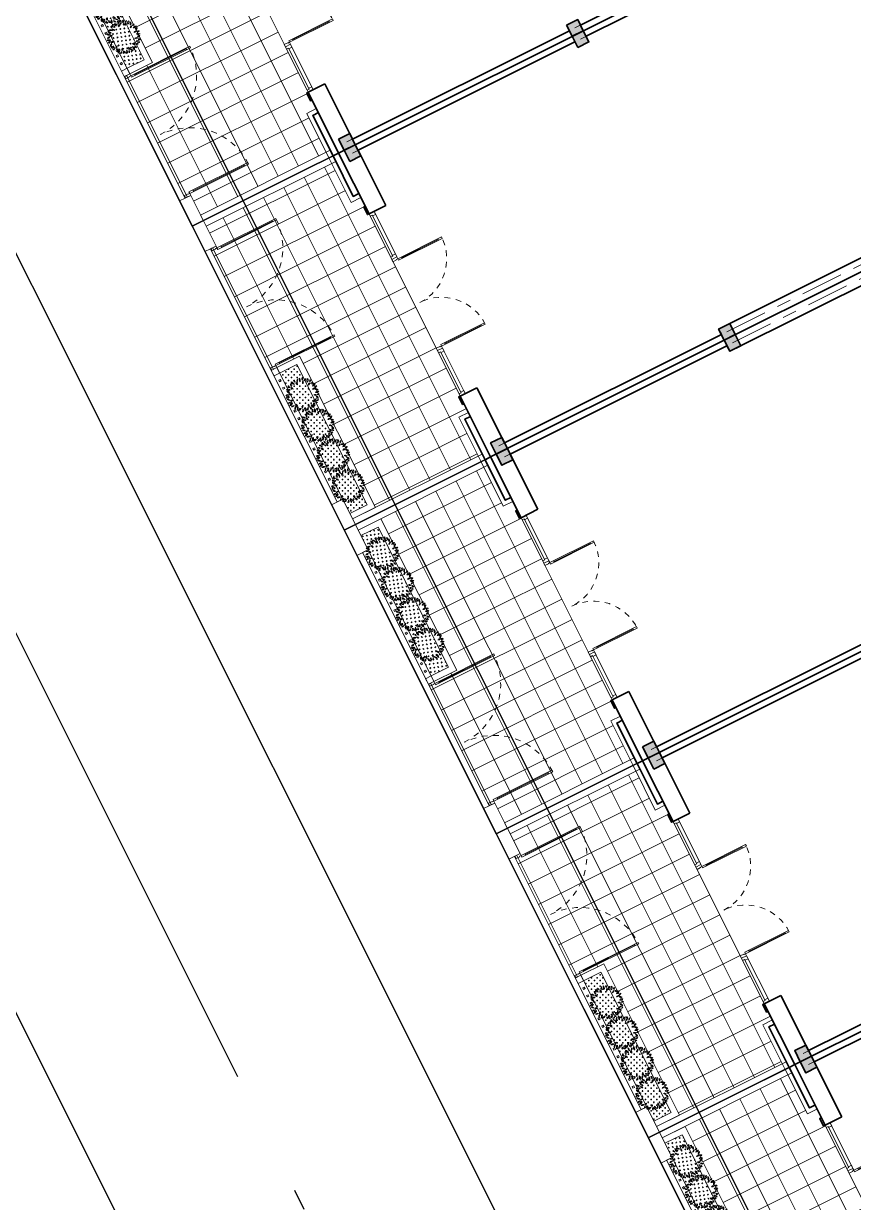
# Model space of a CAD drawing. Header units: millimetres. Extents: x 567980 to 569372, y 2065777 to 2066674.
# Drawn here: x 568787.82 to 568802.47, y 2066361.73 to 2066382.55 of the extents above; entities that cross this region are included whole.
import ezdxf

# ---------------------------------------------------------------- set-up
doc = ezdxf.new("R2010")
doc.units = ezdxf.units.MM
for name, pattern in [('ACAD_ISO10W100', [18.5, 12, -3, 0.5, -3]), ('CENTER', [3, 1.5, -0.5, 0.5, -0.5]), ('HIDDEN2', [0.1875, 0.125, -0.0625])]:
    doc.linetypes.add(name, pattern=pattern)
for name, color, linetype, lineweight in [('A-CAY', 76, 'Continuous', 13), ('A-COT VACH', 2, 'Continuous', 35), ('A-CUA', 25, 'Continuous', 5), ('A-HATCH', 251, 'Continuous', 5), ('A-NET THAY', 125, 'Continuous', 18), ('A-TRUC', 250, 'CENTER', 5), ('A-TUONG', 255, 'Continuous', 35), ('boDnv', 54, 'Continuous', 25)]:
    doc.layers.add(name, color=color, linetype=linetype, lineweight=lineweight)
for name, color, linetype in [('ChiaLo', 128, 'CENTER'), ('datOlienke', 42, 'Continuous'), ('LogDg', 7, 'Continuous'), ('LoLK', 6, 'Continuous'), ('TimDg', 222, 'Continuous'), ('ViaHeS', 32, 'Continuous')]:
    doc.layers.add(name, color=color, linetype=linetype)
doc.styles.add('rms', font='romans.shx', dxfattribs={"width": 0.7, "bigfont": 'vns.shx'})
doc.linetypes.add('ADL', pattern='A,0.125,-0.15,["++",rms,S=0.5,R=0,X=0,Y=-0.2245],-1.35,1.125', length=2.75)

# ---------------------------------------------------------------- blocks, each defined once
blk = doc.blocks.new('NEN')
at = {"layer": 'boDnv', "color": 10, "linetype": 'ADL', "ltscale": 0.25}
blk.add_lwpolyline([(138.0637130542891, -70.20249849953689), (163.3472205052385, -55.49264030414633), (165.2059888832737, -49.26496714958921), (120.5330213212874, 40.05459445947781), (114.4628255034331, 42.2565598168876), (87.67039637966082, 30.5781380305998), (85.61657964880578, 24.91634608246386), (132.334847607417, -68.49260883871466)], close=True, dxfattribs=at)
at = {"layer": 'ChiaLo', "ltscale": 5}
for points in [[(93.32049780339003, 7.277517972281203), (129.0954725283664, 25.17028699885122)], [(96.00441315735225, 1.911271763499826), (131.7793878823286, 19.80404079006985)], [(98.68832851131447, -3.45497444528155), (134.4633032362908, 14.43779458128847)], [(101.3722438652767, -8.821220654062927), (137.147218590253, 9.071548372507095)]]:
    blk.add_lwpolyline(points, dxfattribs=at)
at = {"layer": 'datOlienke'}
blk.add_lwpolyline([(138.1924677013885, -71.28451958857477), (164.192240697681, -56.15794054768048), (166.2774268356152, -49.17167055956088), (121.2489789925748, 40.85864174738526), (114.4288824012037, 43.33263383549638), (86.8768795283977, 31.32312513748184), (84.52997519355267, 24.85337354452349), (131.6340893066954, -69.32704589446075)], close=True, dxfattribs=at)
at = {"layer": 'LogDg'}
for points in [[(81.96796651766635, 23.26925851241685), (128.8050428366987, -70.37724299053662, 0.4328364540799716), (139.9830748167587, -73.71354081132449), (165.9655779644381, -58.59700931143016, 0.3958327164998583), (169.0975358743453, -48.1036038803868), (123.8172092571622, 42.43031727545895, 0.3988576539189693), (113.4656067083124, 46.18536421144381), (85.92635385878384, 34.1814130586572, 0.4297380397515082)], [(83.76870404020883, -96.5792309276294), (34.23326156870462, 2.462409840431064, -0.4297380397587368), (38.19164890982211, 13.37456438643858), (65.73090176586993, 25.3785155445803, -0.3988576539095415), (76.08250431483611, 21.62346860952675), (124.0611970848404, -74.30559181259014, -0.3958327165186791), (120.9292391750496, -84.79899724456482), (94.94673602015246, -99.9155287486501, -0.4328364540641865)]]:
    blk.add_lwpolyline(points, format="xyb", close=True, dxfattribs=at)
at = {"layer": 'LoLK'}
for points in [[(108.5240698122652, 21.59014869481325), (90.63658244954422, 12.64376418082975), (93.32049780362286, 7.277517972281203), (111.207985166111, 16.22390248533338)], [(111.2079851662274, 16.22390248579904), (93.32049780350644, 7.277517972048372), (96.00441315758508, 1.911271763499826), (113.8919005203061, 10.85765627678484)], [(113.8919005201897, 10.85765627678484), (96.00441315758508, 1.911271763499826), (98.68832851143088, -3.454974445514381), (116.5758158740355, 5.491410068236291)], [(116.5758158739191, 5.491410068003461), (98.68832851143088, -3.45497444528155), (101.3722438653931, -8.821220654062927), (119.2597312283469, 0.1251638596877456)], [(119.2597312283469, 0.1251638596877456), (101.3722438653931, -8.821220653830096), (104.0561592192389, -14.18746686261147), (121.9436465820763, -5.241082349093631)]]:
    blk.add_lwpolyline(points, close=True, dxfattribs=at)
at = {"layer": 'TimDg', "linetype": 'ACAD_ISO10W100', "ltscale": 0.75}
blk.add_lwpolyline([(131.363462624955, -82.1991920096334), (74.09788018837571, 32.29816506523639)], dxfattribs=at)
at = {"layer": 'ViaHeS'}
blk.add_lwpolyline([(138.1924677013885, -71.28451958857477), (164.192240697681, -56.15794054768048), (166.2774268356152, -49.17167055956088), (121.2489789925748, 40.85864174738526), (114.4288824012037, 43.33263383549638), (86.8768795283977, 31.32312513748184), (84.52997519355267, 24.85337354452349), (131.6340893066954, -69.32704589446075)], close=True, dxfattribs=at)
blk = doc.blocks.new('NEN KO1')
at = {"layer": 'datOlienke'}
blk.add_lwpolyline([(4.684403042774647, 4.990029915701598), (2.785776796285063, 35.00997008406557), (-2.529820160940289, 40), (-103.1927142641507, 40.00000000372529), (-108.4561497012619, 35.00694464961998), (-110.0396935394965, 4.99305535829626), (-105.3031289766077, 3.725290298461914e-09), (-6.984919309616089e-10, 4.656612873077393e-10)], close=True, dxfattribs=at)
at = {"layer": 'LoLK'}
for points in [[(-91.65156448748894, 20.00000000372529), (-91.65156448748894, 3.259629011154175e-09), (-85.65156448772177, 3.259629011154175e-09), (-85.65156448702328, 20.00000000325963)], [(-85.65156448725611, 20.00000000325963), (-85.65156448772177, 2.793967723846436e-09), (-79.65156448772177, 2.793967723846436e-09), (-79.65156448679045, 20.00000000325963)], [(-79.65156448702328, 20.0000000030268), (-79.65156448772177, 2.793967723846436e-09), (-73.65156448772177, 2.561137080192566e-09), (-73.65156448725611, 20.00000000279397)], [(-73.65156448725611, 20.00000000279397), (-73.65156448772177, 2.561137080192566e-09), (-67.65156448748894, 2.328306436538696e-09), (-67.65156448725611, 20.0000000030268)], [(-67.65156448725611, 20.0000000030268), (-67.6515644879546, 2.328306436538696e-09), (-61.6515644879546, 2.095475792884827e-09), (-61.65156448725611, 20.00000000256114)]]:
    blk.add_lwpolyline(points, close=True, dxfattribs=at)
blk = doc.blocks.new('cot 220')
at = {"layer": 'A-COT VACH'}
h = blk.add_hatch(color=256, dxfattribs=at)
h.dxf.hatch_style = 1
h.paths.add_polyline_path([(110.0000037951395, 109.9999999980937), (-109.9999962048605, 109.9999999980937), (-109.9999962048605, -110.0000000019063), (110.0000037951395, -110.0000000019063)])
blk.add_lwpolyline([(-109.9999962048605, -110.0000000019063), (110.0000037951395, -110.0000000019063), (110.0000037951395, 109.9999999980937), (-109.9999962048605, 109.9999999980937)], close=True, dxfattribs=at)
blk = doc.blocks.new('cot gia md a1')
at = {"layer": 'A-NET THAY'}
blk.add_lwpolyline([(880.0000001080334, 0), (880.0000001080334, -190), (0, -190), (0, -110)], dxfattribs=at)
at = {"layer": 'A-TUONG'}
blk.add_lwpolyline([(800.0000001080334, 0), (800.0000001080334, -110), (0, -110), (0, 0)], dxfattribs=at)
blk = doc.blocks.new('phao cua chinh mb a1')
at = {"layer": 'A-TUONG'}
blk.add_lwpolyline([(0, 0), (0, -30), (-150, -30), (-150, 0)], dxfattribs=at)
blk = doc.blocks.new('TRU CONG')
at = {"layer": 'A-NET THAY'}
blk.add_lwpolyline([(0, 0), (500, 0), (500, 220), (0, 220)], close=True, dxfattribs=at)
blk = doc.blocks.new('*U304')
for p, q in [((90.00000000000476, 1450), (50.00000000000477, 1450.000000000001)), ((70.0000000000003, 99.9999999999998), (70.00000000000476, 1450.000000000001)), ((3110.000000000006, 1449.999999999989), (3150.000000000006, 1449.999999999989)), ((3130.000000000001, 99.99999999998832), (3130.000000000006, 1449.999999999989)), ((90.0000000000003, 99.9999999999998), (50.00000000000053, 99.99999999999991)), ((3110.000000000001, 99.99999999998838), (3150.000000000001, 99.99999999998832))]:
    blk.add_line(p, q)
for points in [[(50, -1.4210854715202e-13), (90, -2.557953848736361e-13), (90.00000000000506, 1550.000000000001), (50.00000000000531, 1550.000000000001)], [(3150.000000000002, -1.159605744760484e-11), (3110.000000000002, -1.153921402874403e-11), (3110.000000000007, 1549.999999999988), (3150.000000000007, 1549.999999999989)], [(-5.028978692931289e-13, -133.3333333333338), (59.99999999999972, -133.3333333333339), (60.00000000000001, -40.00000000000014), (50.00000000000001, -40.00000000000011), (50, -1.4210854715202e-13), (0, 0)], [(3200.000000000001, -133.3333333333456), (3140.000000000001, -133.3333333333456), (3140.000000000002, -40.0000000000116), (3150.000000000002, -40.00000000001161), (3150.000000000002, -1.159605744760484e-11), (3200.000000000002, -1.173816599475686e-11)]]:
    blk.add_lwpolyline(points, close=True)
at = {"linetype": 'HIDDEN2'}
for centre, radius, start, end in [((49.9999999995899, -6.563141141668893e-10), 1550.000000001035, 0, 89.99996073224827), ((3150.000000002504, -2.714727997954469e-09), 1550.000000003072, 90.00003926775115, 180)]:
    blk.add_arc(centre, radius, start, end, dxfattribs=at)
blk = doc.blocks.new('*U316')
at = {"layer": 'A-NET THAY'}
blk.add_lwpolyline([(-0.015, -0.015), (0.015, -0.015), (0.015, 0.015), (-0.015, 0.015)], close=True, dxfattribs=at)
blk = doc.blocks.new('*U317')
at = {"layer": 'A-NET THAY', "color": 0, "linetype": 'ByBlock', "lineweight": -2, "transparency": 16777216}
for p in [(0, 0), (0.15, 0), (0.3, 0), (0.45, 0), (0.6, 0), (0.75, 0), (0.8999999999999999, 0), (1.05, 0), (1.2, 0), (1.35, 0), (1.5, 0), (1.65, 0), (1.8, 0), (1.95, 0), (2.1, 0), (2.25, 0)]:
    blk.add_blockref('*U316', p, dxfattribs=at)
blk = doc.blocks.new('mb-cay40')
at = {"color": 0, "linetype": 'ByBlock'}
for centre, radius, start, end in [((-653.7485589076532, 502.9852466762604), 44.2471, 163.4933459999228, 274.4697339999847), ((-692.7238589076442, 471.4445466763245), 44.2471, 343.4933459999227, 94.46973399998471), ((-651.1445589076611, 493.6793466763265), 98.14920000000001, 3.318928999847402, 83.19036500059372), ((-541.5223589077068, 596.8183466762894), 98.14920000000001, 183.3189289998474, 263.1903650005937), ((-620.4297589075868, 356.9077466762828), 75.7726, 22.57230600034306, 98.33354300080866), ((-561.4437589076697, 460.9655466763143), 75.7726, 202.5723060003431, 278.3335430008087), ((-554.1702589076594, 555.716446676277), 69.85239999999999, 25.45365099951863, 116.6851969996846), ((-522.4680589076888, 648.1498466762605), 69.85239999999999, 205.4536509995186, 296.6851969996846), ((-426.9131589077006, 693.7752466762759), 54.12369999999999, 146.8150690002197, 244.0193430003837), ((-495.9196589076018, 674.7454466763011), 54.12369999999999, 326.8150690002197, 64.01934300038363), ((-390.4405589076341, 597.053746676309), 66.85079999999999, 168.8066020001733, 257.6390980002616), ((-470.3303589076386, 544.7297466762902), 66.85079999999999, 348.8066020001733, 77.63909800026163), ((-299.5701589075907, 710.3054466762878), 100.1777, 149.4737229998766, 231.7585850006217), ((-447.8704589076224, 682.5084466762783), 100.1777, 329.4737229998766, 51.75858500062168), ((-230.6878589075932, 779.3904466762833), 98.06469999999999, 192.3059549999538, 259.6848969996826), ((-344.058958907699, 662.0099466762913), 98.06469999999999, 12.30595499995376, 79.68489699968265), ((-147.5025589076395, 637.821246676278), 79.6564, 145.524785000142, 220.8327340004014), ((-273.4387589076068, 630.8271466763035), 79.6564, 325.524785000142, 40.83273400040141), ((-136.2343589076481, 736.8957466763095), 62.92479999999998, 125.4093320002077, 202.7100880001333), ((-230.740058907686, 763.8882466762698), 62.92479999999998, 305.4093320002077, 22.71008800013334), ((16.26654109236551, 684.2603466763248), 136.5301, 133.811686000385, 194.307733999988), ((-210.5471589076042, 749.0423466762695), 136.5301, 313.811686000385, 14.30773399998799), ((112.6560410923557, 711.3373466763078), 137.2196, 163.4642290000644, 212.7905639999698), ((48.89724109234521, 562.139746676261), 68.7981, 103.8913859995158, 198.9039470000852), ((-134.2428589076444, 676.0780466762808), 137.2196, 343.4642290000643, 32.79056399996983), ((-32.70725890767062, 606.6362466762985), 68.7981, 283.8913859995158, 18.90394700008519), ((138.3718410924193, 615.5002466762926), 80.63699999999999, 104.100357000399, 168.4650159999594), ((39.71864109238959, 709.8323466762886), 80.63699999999999, 284.100357000399, 348.4650159999595), ((230.3510410923918, 506.037146676299), 141.3623, 100.3005049996434, 160.4476489999013), ((71.86314109229716, 692.4305466762962), 141.3623, 280.3005049996434, 340.4476489999013), ((213.0515410923108, 368.6593466762861), 79.60759999999999, 86.02821900006174, 161.3697619999351), ((143.1294410924311, 473.5071466763002), 79.60759999999999, 266.0282190000617, 341.3697619999351), ((259.9547410923115, 520.9738466762719), 76.85969999999999, 122.5817349996012, 207.1799879998302), ((150.1931410923426, 550.6291466762632), 76.85969999999999, 302.5817349996012, 27.17998799983019), ((299.7197410923836, 426.0202466763112), 53.529, 59.98145400028278, 155.6675900001146), ((277.7252410923538, 494.4245466762877), 53.529, 239.9814540002828, 335.6675900001146), ((-736.4670589076995, 276.7996466763216), 75.60229999999999, 224.257649999822, 288.5926610007619), ((-766.5091589076037, 152.3813466762949), 75.60229999999999, 44.25764999982202, 108.5926610007619), ((-694.8229589076363, 365.1617466763128), 95.9612, 210.9482359996829, 290.5783940005535), ((-743.3930589076772, 225.974346676303), 95.9612, 30.9482359996829, 110.5783940005535), ((-659.0736589076696, 39.63904667626048), 110.8102, 100.8761589997203, 165.4479130002026), ((-787.2373589075869, 176.3009466762742), 110.8102, 280.8761589997204, 345.4479130002026), ((-689.6452589076944, -39.14615332373069), 87.35799999999999, 54.97446299936808, 151.3792250002424), ((-716.1905589076923, 74.23634667632723), 87.35799999999999, 234.9744629993681, 331.3792250002423), ((-680.1407589076553, 301.4285466763176), 101.6635, 69.72013800080484, 135.6489100005381), ((-717.600058907643, 467.8581466763062), 101.6635, 249.7201380008048, 315.6489100005381), ((-649.4696589076193, 256.585046676264), 83.90719999999999, 240.5094849996896, 309.291989999972), ((-637.6392589076131, 118.6108466762598), 83.90719999999999, 60.50948499968955, 129.291989999972), ((158.9131410923146, -75.04515332368464), 77.31559999999999, 28.80716499994626, 103.9198800002828), ((208.0612410923932, 37.25554667630786), 77.31559999999999, 208.8071649999463, 283.9198800002828), ((242.9923410922929, 141.0472466762949), 78.02799999999999, 58.87476400066763, 131.2135240002623), ((231.9157410923508, 266.539646676305), 78.02799999999999, 238.8747640006676, 311.2135240002623), ((281.8093410923029, 453.3035466762885), 110.2473, 244.7352629998049, 320.5781150000673), ((319.9207410923555, 283.5921466762593), 110.2473, 64.73526299980486, 140.5781150000674), ((313.8222410924209, -58.64165332372795), 90.3688, 71.37116600059133, 141.7535400000561), ((271.7177410924342, 82.93484667628945), 90.3688, 251.3711660005913, 321.7535400000561), ((349.6776410924213, 166.3968466762817), 97.6447, 209.1951970002367, 286.7189010004093), ((292.527541092335, 25.24994667626743), 97.6447, 29.19519700023669, 106.7189010004093), ((359.2284410923021, 242.1056466762602), 79.1061, 90.25287400078554, 173.52208300028), ((280.2783410924312, 330.1357466762784), 79.1061, 270.2528740007856, 353.5220830002799), ((344.0384410923289, 142.0358466763282), 53.57989999999999, 28.1981360000389, 112.1917869993301), ((371.0219410923892, 216.9645466762668), 53.57989999999999, 208.1981360000389, 292.1917869993301), ((-674.8470589076169, -123.2118533237299), 70.02329999999999, 71.8192460004174, 140.0817599994504), ((-706.7037589076499, -11.75075332372944), 70.02329999999999, 251.8192460004175, 320.0817599994504), ((-557.1729589076713, -163.3047533236968), 77.98479999999999, 113.475291999382, 203.4559599999777), ((-659.7790589075885, -122.8160533237024), 77.98479999999999, 293.475291999382, 23.45595999997768), ((-551.4629589076503, -83.00365332367801), 74.9971, 87.17243399982254, 157.2364690000009), ((-616.9188589076803, 20.92074667628185), 74.9971, 267.1724339998225, 337.2364690000009), ((-604.7676589076873, -147.1679533237184), 106.605, 271.6327640008068, 352.0267889999677), ((-496.1556589076645, -268.5169533236767), 106.605, 91.63276400080674, 172.0267889999677), ((-472.8800589076418, -293.5357533236747), 49.2563, 76.54190599947391, 193.4774260002929), ((-509.3162589076674, -257.1117533236902), 49.2563, 256.541905999474, 13.4774260002929), ((-341.8780589076923, -220.9033533237016), 95.91319999999999, 122.8873139993626, 186.7253339999508), ((-489.2111589075648, -151.593553323728), 95.91319999999999, 302.8873139993626, 6.725333999950768), ((-314.2852589076501, -280.7871533237339), 91.05040000000001, 159.1169869998805, 230.3606240003511), ((-457.4404589076003, -318.4468533237086), 91.05040000000001, 339.1169869998805, 50.36062400035106), ((-220.1570589075855, -348.4649533237389), 108.6658, 122.1169890002436, 201.7275269999994), ((-378.8747589077102, -296.6562533236793), 108.6658, 302.1169890002436, 21.72752699999944), ((-170.4776589077082, -363.9031533237066), 62.5472, 129.7475050000398, 206.070901000292), ((-266.6537589076324, -343.3009533236764), 62.5472, 309.7475050000398, 26.07090100029198), ((-132.5331589076959, -236.0941533236837), 75.353, 148.7876610002004, 221.5977110001933), ((-253.3297589076974, -247.0719533237279), 75.353, 328.7876610002005, 41.59771100019329), ((-61.47215890765074, -280.976453323703), 84.6027, 185.3195600000323, 260.4189679996705), ((-159.7919589076482, -372.2426533237012), 84.6027, 5.31956000003229, 80.41896799967047), ((99.92604109243257, -278.0229533236925), 148.0051, 165.2071100000012, 218.3217489999558), ((-159.2895589076797, -332.0080533237124), 148.0051, 345.2071100000012, 38.32174899995582), ((69.87894109232002, -150.8368533236935), 70.3103, 173.6499809998805, 254.6514450005405), ((-18.61045890764217, -210.8629533236744), 70.3103, 353.6499809998805, 74.65144500054049), ((110.3971410924278, -276.4030533237237), 64.3426, 156.7754189998254, 231.2879720002375), ((11.02814109236351, -301.2369533236779), 64.3426, 336.7754189998254, 51.28797200023745), ((113.3978410923155, -289.9039533237083), 96.71849999999999, 38.69621399990353, 106.2415449999098), ((161.8329410923761, -136.5778533236808), 96.71849999999999, 218.6962139999035, 286.2415449999098), ((132.8601410923875, -212.990753323691), 116.145, 6.548685999897183, 76.89113199944619), ((274.5892410923552, -86.62635332370701), 116.145, 186.5486859998972, 256.8911319994462), ((296.2157410923683, -68.1395533237228), 50.671, 179.2557220000184, 267.628659000778), ((243.4524410924059, -118.1089533236882), 50.671, 359.2557220000184, 87.62865900077804)]:
    blk.add_arc(centre, radius, start, end, dxfattribs=at)
blk = doc.blocks.new('*U310')
at = {"layer": 'A-CAY', "xscale": 0.0005, "yscale": 0.0005, "zscale": 0.0005, "rotation": 296.5718179110141}
blk.add_blockref('mb-cay40', (-0.04405994703096804, -0.1336660716145052), dxfattribs=at)
blk = doc.blocks.new('*U311')
at = {"layer": 'A-NET THAY', "color": 0, "linetype": 'ByBlock', "lineweight": -2, "transparency": 16777216}
for p in [(0, 0), (0.6, 0), (1.2, 0), (1.8, 0)]:
    blk.add_blockref('*U310', p, dxfattribs=at)
blk = doc.blocks.new('*U305')
for p, q in [((89.99999999999977, -100.0000000000003), (50, -100.0000000000002)), ((69.99999999999977, -100.0000000000002), (69.99999999999777, -1049.99999999752)), ((2309.999999995038, -100.0000000000036), (2349.999999995038, -100.0000000000038)), ((2329.999999995038, -100.0000000000037), (2329.999999995037, -1049.999999997523)), ((89.99999999999777, -1049.99999999752), (49.99999999999778, -1049.99999999752)), ((2309.999999995037, -1049.999999997523), (2349.999999995037, -1049.999999997523))]:
    blk.add_line(p, q)
for points in [[(2.067033413120839e-13, 133.3333333333338), (60.00000000000043, 133.3333333333336), (60.00000000000023, 39.99999999999983), (50.00000000000023, 39.99999999999986), (50, -1.13686837721616e-13), (0, 0)], [(2399.999999995039, 133.3333333333299), (2339.999999995039, 133.3333333333302), (2339.999999995039, 39.99999999999618), (2349.999999995039, 39.99999999999615), (2349.999999995039, -3.857601107227621e-12), (2399.999999995039, -3.999709654379641e-12)], [(50, -1.13686837721616e-13), (90, -2.273736754432321e-13), (89.99999999999754, -1149.99999999752), (49.99999999999778, -1149.99999999752)], [(2349.999999995039, -3.857601107227621e-12), (2309.999999995039, -3.715492560075601e-12), (2309.999999995037, -1149.999999997522), (2349.999999995037, -1149.999999997523)]]:
    blk.add_lwpolyline(points, close=True)
at = {"linetype": 'HIDDEN2'}
for centre, radius, start, end in [((49.99999999969573, 4.86714022619313e-10), 1149.999999998287, 270.0000392677513, 7.802421844452145e-15), ((2349.999999996896, 2.001691903135449e-09), 1149.999999999798, 180, 269.9999607322483)]:
    blk.add_arc(centre, radius, start, end, dxfattribs=at)
blk = doc.blocks.new('*U303')
at = {"ltscale": 10}
for p, q in [((900.0000000018626, 0), (0, 0)), ((855.0000000018626, -60), (45, -60)), ((855.0000000018626, -100), (45, -100))]:
    blk.add_line(p, q, dxfattribs=at)
for points in [[(0, -100), (45, -100), (45, -60), (60, -60), (60, 0), (0, 0)], [(900.0000000018626, -100), (855.0000000018626, -100), (855.0000000018626, -60), (840.0000000018626, -60), (840.0000000018626, 0), (900.0000000018626, 0)]]:
    blk.add_lwpolyline(points, close=True, dxfattribs=at)
blk = doc.blocks.new('MBT1 A1')
at = {"layer": 'A-HATCH'}
h = blk.add_hatch(dxfattribs=at)
h.set_pattern_fill('SQRTMPLT', color=256, scale=0.4000000000000001, pattern_type=2)
h.set_pattern_definition([(6.232856619229086e-15, (-410.517067708075, -66.48982095555402), (-2.775557561562891e-17, 0.4), []), (90, (-410.517067708075, -66.48982095555402), (-0.4, 0), [])])
h.paths.add_polyline_path([(5.889999999897555, -17.29999999981374), (5.120000000111759, -17.29999999981374), (5.119999999878928, -17.10999599960633), (4.950000000186265, -17.10999599960633), (4.950000000419095, -17.13999999989755), (4.800000000046566, -17.13999999966472), (4.800000000046566, -17.10999599960633), (1.200000000186265, -17.10999999963678), (1.200000000186265, -17.13999999989755), (1.050000000279397, -17.13999999966472), (1.050000000046566, -17.10999999963678), (0.8800000001210719, -17.10999999963678), (0.8800000001210719, -17.2999999995809), (0.1099999998696148, -17.2999999995809), (0.1099999998696148, -19.32999599981122), (3.100000000093132, -19.32999599957839), (3.100000000093132, -19.77999599976465), (3.099999999860302, -19.88999599963427), (5.5, -19.8899959998671), (5.5, -19.77999599999748), (5.889999999897555, -19.77999599976465)])
at = {"layer": 'A-HATCH', "true_color": 0x46cb3a}
h = blk.add_hatch(dxfattribs=at)
h.set_pattern_fill('CROSS', color=95, scale=0.2, angle=-63.42818208898591, double=1)
h.set_pattern_definition([(296.5718179110141, (-410.517067708075, -66.48982095555402), (0.06708467969339164, -0.02235275711036666), [0.02500000000000001, -0.07500000000000001]), (26.57181791101408, (-410.5226558973081, -66.50659212516621), (0.02235275711036666, 0.06708467969339163), [0.02499999999999999, -0.07499999999999993])])
h.paths.add_polyline_path([(2.989999999990687, -19.43999599991366), (0.220000000204891, -19.43999599968083), (0.220000000204891, -19.77999599999748), (2.989999999990687, -19.77999599976465)])
at = {"layer": 'A-NET THAY'}
for p, q in [((1.200000000186265, -17.10999999963678), (4.800000000046566, -17.10999599960633)), ((3.099999999860302, -19.88999599963427), (5.5, -19.8899959998671)), ((0.4999999997671694, -19.99999599973671), (5.500000000232831, -19.99999599973671))]:
    blk.add_line(p, q, dxfattribs=at)
for points in [[(0, -19.77999599999748), (0, -17.21999999997206), (0.1099999998696148, -17.21999999997206), (0.1099999998696148, -19.77999599976465)], [(6, -19.77999599999748), (6, -17.21999999997206), (5.889999999897555, -17.21999999973923), (5.889999999897555, -19.77999599976465)], [(0.1099999998696148, -19.77999599976465), (3.100000000093132, -19.77999599976465), (3.100000000093132, -19.32999599957839), (0.1099999998696148, -19.32999599981122)], [(0.4999999997671694, -19.8899959998671), (3.099999999860302, -19.88999599963427), (3.100000000093132, -19.77999599976465), (0.5, -19.77999599999748)], [(2.989999999757856, -19.88999599963427), (3.099999999860302, -19.88999599963427), (3.100000000093132, -19.77999599976465), (2.989999999990687, -19.77999599976465)]]:
    blk.add_lwpolyline(points, close=True, dxfattribs=at)
blk.add_lwpolyline([(2.989999999990687, -19.77999599976465), (2.989999999990687, -19.43999599991366), (0.220000000204891, -19.43999599968083), (0.220000000204891, -19.77999599999748)], dxfattribs=at)
at = {"layer": 'A-TRUC', "ltscale": 0.5}
for p, q in [((0.1100000001024455, -16.8899959998671), (0.1099999998696148, -2.109995999606326)), ((5.890000000363216, -16.8899959998671), (5.890000000130385, -2.109995999606326))]:
    blk.add_line(p, q, dxfattribs=at)
at = {"layer": 'A-TUONG'}
for p, q in [((0, -17.10999999986961), (0, -2)), ((6.000000000232831, -17.10999599960633), (6.000000000232831, -1.999999999767169)), ((5.890000000130385, -12.27999599976465), (5.890000000130385, -2.219995999941602)), ((0.2199999999720603, -12.49999599996954), (0.2199999999720603, -7.729995999950916)), ((0.2199999999720603, -12.49999599996954), (0.1099999998696148, -12.49999599973671)), ((0.1100000001024455, -16.77999599999748), (0.1099999998696148, -12.49999599973671)), ((5.890000000130385, -16.77999599976465), (5.890000000130385, -12.49999599996954)), ((0.1100000001024455, -16.77999599999748), (1.200000000186265, -16.77999599999748)), ((1.200000000186265, -17.10999999963678), (1.200000000186265, -16.77999599999748)), ((5.890000000130385, -16.77999599976465), (4.800000000279397, -16.77999599999748)), ((4.800000000046566, -17.10999599960633), (4.800000000279397, -16.77999599999748)), ((0, -17.10999999986961), (1.200000000186265, -17.10999999963678)), ((4.800000000046566, -17.10999599960633), (6.000000000232831, -17.10999599960633))]:
    blk.add_line(p, q, dxfattribs=at)
blk.add_lwpolyline([(5.78000000002794, -12.49999599973671), (6.000000000232831, -12.49999599973671), (6, -12.27999599976465), (5.78000000026077, -12.27999599999748)], close=True, dxfattribs=at)
at = {"layer": 'A-COT VACH', "xscale": 0.001, "yscale": 0.001, "zscale": 0.001}
for p in [(0.1099999961443245, -12.38999999989755), (5.889999996405095, -12.38999999989755), (0.1099999961443245, -16.88999999966472), (5.889999996172264, -16.88999999966472)]:
    blk.add_blockref('cot 220', p, dxfattribs=at)
at = {"layer": 'A-CUA', "extrusion": (0, 0, -1), "xscale": 0.0007500000000000045, "yscale": 0.0007500000000000045, "zscale": -0.0007500000000000046, "rotation": 179.9999363377021}
blk.add_blockref('*U305', (-2.100000072270632, -17.0099990000017), dxfattribs=at)
at = {"layer": 'A-CUA', "yscale": 0.001, "zscale": 0.001, "rotation": 6.366229791333411e-05}
for p, xscale in [((1.200000072596595, -17.01000000000931), 0.001), ((4.800000072456896, -17.00999599997886), -0.001)]:
    blk.add_blockref('*U303', p, dxfattribs=dict(at, xscale=xscale))
at = {"layer": 'A-CUA', "extrusion": (0, 0, -1), "xscale": -0.0007500000000000044, "yscale": 0.0007500000000000044, "zscale": -0.0007500000000000044}
blk.add_blockref('*U304', (-3.100000000093132, -19.77999599976465), dxfattribs=at)
at = {"layer": 'A-NET THAY', "yscale": 0.001, "zscale": 0.001}
for name, p, xscale in [('cot gia md a1', (0, -17.10999999986961), 0.001), ('phao cua chinh mb a1', (1.200000000186265, -17.10999999963678), 0.001), ('phao cua chinh mb a1', (4.800000000046566, -17.10999999963678), -0.001), ('cot gia md a1', (6.000000000232831, -17.10999999963678), -0.001), ('TRU CONG', (0, -19.99999599973671), 0.001), ('TRU CONG', (6, -19.99999599996954), -0.001)]:
    blk.add_blockref(name, p, dxfattribs=dict(at, xscale=xscale))
at = {"layer": 'A-NET THAY'}
for name, p in [('*U311', (0.669760197866708, -19.58678364451043)), ('*U317', (0.6200000001117587, -19.83499599969946))]:
    blk.add_blockref(name, p, dxfattribs=at)
blk = doc.blocks.new('MBT1KO1')
at = {"layer": 'LoLK'}
for name, p in [('NEN KO1', (1.164153218269348e-09, 0)), ('MBT1 A1', (-91.65156448679045, 20.00000000954606)), ('MBT1 A1', (-79.65156448585913, 20.00000000954606)), ('MBT1 A1', (-67.65156448679045, 20.00000000954606))]:
    blk.add_blockref(name, p, dxfattribs=at)
at = {"layer": 'LoLK', "xscale": -1}
for p in [(-79.65156448702328, 20.00000000954606), (-67.6515644879546, 20.00000000954606)]:
    blk.add_blockref('MBT1 A1', p, dxfattribs=at)

msp = doc.modelspace()

# ---------------------------------------------------------------- block references
at = {"layer": 'boDnv'}
msp.add_blockref('NEN', (568697.4807461541, 2066371.697269554), dxfattribs=at)

# ---------------------------------------------------------------- next in the draw order: block references
at = {"layer": 'LoLK', "rotation": 296.5718179020918}
msp.add_blockref('MBT1KO1', (568829.114835482, 2066302.370223564), dxfattribs=at)

doc.saveas('drawing.dxf')
